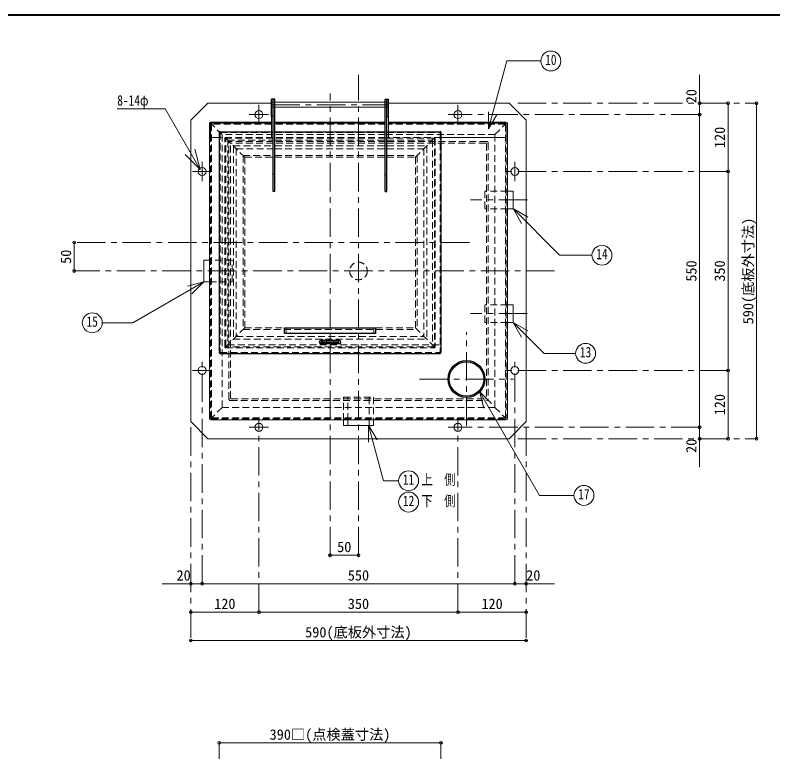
# Model space of a CAD drawing. Units: millimetres at full size, sheet at 1:10; some dimension numbers follow another scale. Extents: x -2123 to 1927, y -1358 to 1452.
# Drawn here: x -702 to 631, y 156 to 1452 of the extents above; entities that cross this region are included whole.
import ezdxf
from ezdxf.enums import TextEntityAlignment as Align

# ---------------------------------------------------------------- set-up
doc = ezdxf.new("R2010")
doc.units = ezdxf.units.MM
doc.header["$LTSCALE"] = 10
doc.header["$PDMODE"] = 32
doc.header["$PDSIZE"] = 5
doc.linetypes.add('CHAIN1', pattern=[8, 5, -1, 1, -1])
doc.linetypes.add('DASHED1', pattern=[1.8, 1.2, -0.6])
doc.layers.add('0-0', color=7, linetype='Continuous', lineweight=9)
doc.styles.add('ＭＳ ゴシック', font='')
doc.styles.get('ＭＳ ゴシック').set_extended_font_data('MS Gothic')

msp = doc.modelspace()

# ---------------------------------------------------------------- linework, layer by layer
at = {"layer": '0-0', "color": 1, "lineweight": 40}
msp.add_line((1927.2, 1451.91), (-2122.8, 1451.91), dxfattribs=at)
at = {"layer": '0-0', "color": 4, "linetype": 'CHAIN1'}
for p, q in [((-97.8, 501.91), (-97.8, 1346.91)), ((-147.8, 501.91), (-147.8, 1313.91)), ((-272.8, 1293.91), (-272.8, 1259.91)), ((-250.8, 1294.41), (-44.8, 1294.41)), ((77.2, 1293.91), (77.2, 1259.91)), ((182.2, 1296.91), (602.2, 1296.91)), ((-289.8, 1276.91), (-255.8, 1276.91)), ((502.2, 1276.91), (60.2, 1276.91)), ((-372.8, 1193.91), (-372.8, 1159.91)), ((177.2, 1193.91), (177.2, 1159.91)), ((-389.8, 1176.91), (-355.8, 1176.91)), ((552.2, 1176.91), (160.2, 1176.91)), ((199.2, 1126.91), (99.2, 1126.91)), ((97.2, 1051.91), (-597.8, 1051.91)), ((247.2, 1001.91), (-597.8, 1001.91)), ((199.2, 926.91), (99.2, 926.91)), ((92.2, 729.41), (92.2, 894.41)), ((-372.8, 451.91), (-372.8, 843.91)), ((177.2, 451.91), (177.2, 843.91)), ((-389.8, 826.91), (-355.8, 826.91)), ((552.2, 826.91), (160.2, 826.91)), ((9.7, 811.91), (174.7, 811.91)), ((-272.8, 401.91), (-272.8, 743.91)), ((77.2, 401.91), (77.2, 743.91)), ((-392.8, 726.91), (-392.8, 351.91)), ((-289.8, 726.91), (-255.8, 726.91)), ((502.2, 726.91), (60.2, 726.91)), ((197.2, 726.91), (197.2, 351.91)), ((182.2, 706.91), (602.2, 706.91)), ((-342.8, -40.09), (-342.8, 171.91)), ((47.2, -40.09), (47.2, 171.91))]:
    msp.add_line(p, q, dxfattribs=at)
at = {"layer": '0-0', "color": 4}
for p, q in [((502.2, 1346.91), (502.2, 1276.91)), ((-362.8, 1296.91), (-392.8, 1266.91)), ((-250.8, 1296.91), (-362.8, 1296.91)), ((167.2, 1296.91), (-44.8, 1296.91)), ((167.2, 1296.91), (197.2, 1266.91)), ((552.2, 1296.91), (552.2, 1176.91)), ((602.2, 1296.91), (602.2, 706.91)), ((-392.8, 1266.91), (-392.8, 736.91)), ((197.2, 1266.91), (197.2, 736.91)), ((502.2, 1276.91), (502.2, 726.91)), ((552.2, 1176.91), (552.2, 826.91)), ((-597.8, 1051.91), (-597.8, 1001.91)), ((552.2, 706.91), (552.2, 826.91)), ((-362.8, 706.91), (-392.8, 736.91)), ((-124.3, 739.91), (-124.3, 729.91)), ((-71.3, 739.91), (-71.3, 729.91)), ((167.2, 706.91), (197.2, 736.91)), ((-116.8, 729.91), (-124.3, 729.91)), ((-78.8, 729.91), (-71.3, 729.91)), ((502.2, 656.91), (502.2, 726.91)), ((167.2, 706.91), (-362.8, 706.91)), ((-97.8, 501.91), (-147.8, 501.91)), ((-442.8, 451.91), (-372.8, 451.91)), ((177.2, 451.91), (-372.8, 451.91)), ((247.2, 451.91), (177.2, 451.91)), ((-392.8, 401.91), (-272.8, 401.91)), ((77.2, 401.91), (-272.8, 401.91)), ((197.2, 401.91), (77.2, 401.91)), ((197.2, 351.91), (-392.8, 351.91)), ((-342.8, 171.91), (47.2, 171.91))]:
    msp.add_line(p, q, dxfattribs=at)
at = {"layer": '0-0', "color": 5, "lineweight": 25}
for p, q in [((-244.8, 1303.91), (-250.8, 1303.91)), ((-250.8, 1273.91), (-250.8, 1303.91)), ((-247.8, 1141.91), (-247.8, 1303.91)), ((-244.8, 1141.91), (-244.8, 1303.91)), ((-50.8, 1303.91), (-44.8, 1303.91)), ((-50.8, 1141.91), (-50.8, 1303.91)), ((-47.8, 1141.91), (-47.8, 1303.91)), ((-44.8, 1273.91), (-44.8, 1303.91)), ((-247.8, 1273.91), (-250.8, 1273.91)), ((-47.8, 1273.91), (-44.8, 1273.91)), ((-342.8, 1245.41), (-342.8, 858.41)), ((-341.3, 1246.91), (-247.8, 1246.91)), ((-244.8, 1246.91), (-50.8, 1246.91)), ((-47.8, 1246.91), (45.7, 1246.91)), ((47.2, 1245.41), (47.2, 858.41)), ((-244.8, 1171.91), (-247.8, 1171.91)), ((-50.8, 1171.91), (-47.8, 1171.91)), ((-244.8, 1141.91), (-247.8, 1141.91)), ((-50.8, 1141.91), (-47.8, 1141.91)), ((-227.8, 891.91), (-227.8, 901.91)), ((-131.8, 879.91), (-163.8, 879.91)), ((-131.8, 873.91), (-163.8, 873.91)), ((-132.8, 878.41), (-162.8, 878.41)), ((-162.8, 878.41), (-162.8, 875.41)), ((-341.3, 856.91), (45.7, 856.91))]:
    msp.add_line(p, q, dxfattribs=at)
at = {"layer": '0-0', "color": 4, "linetype": 'DASHED1'}
for p, q in [((-244.8, 1298.91), (-250.8, 1298.91)), ((-50.8, 1298.91), (-44.8, 1298.91)), ((-244.8, 1289.91), (-250.8, 1289.91)), ((-50.8, 1289.91), (-44.8, 1289.91)), ((-337.8, 1241.91), (-357.36, 1261.47)), ((-356.3, 744.16), (-356.3, 1259.66)), ((-250.8, 1260.41), (-355.55, 1260.41)), ((-50.8, 1260.41), (-244.8, 1260.41)), ((159.95, 1260.41), (-44.8, 1260.41)), ((142.2, 1241.91), (161.76, 1261.47)), ((160.7, 1259.66), (160.7, 744.16)), ((-337.8, 1241.91), (-337.8, 761.91)), ((-247.8, 1241.91), (-337.8, 1241.91)), ((-250.8, 1246.91), (-250.8, 1236.91)), ((-50.8, 1241.91), (-244.8, 1241.91)), ((142.2, 1241.91), (-47.8, 1241.91)), ((-44.8, 1246.91), (-44.8, 1236.91)), ((142.2, 1241.91), (142.2, 761.91)), ((-357.8, 742.91), (-357.8, 1236.91)), ((-248.3, 1236.91), (-342.8, 1236.91)), ((-332.8, 868.41), (-332.8, 1235.41)), ((-297.8, 1201.91), (-332.36, 1236.47)), ((-331.3, 869.16), (-331.3, 1234.66)), ((-248.3, 1235.41), (-330.55, 1235.41)), ((-327.8, 1231.91), (-247.8, 1231.91)), ((-327.8, 1231.91), (-327.8, 871.91)), ((-325.8, 776.91), (-325.8, 1226.91)), ((-247.8, 1229.91), (-322.8, 1229.91)), ((-247.8, 1226.91), (-321.3, 1226.91)), ((-50.8, 1236.91), (-244.8, 1236.91)), ((-50.8, 1235.41), (-244.8, 1235.41)), ((-244.8, 1231.91), (-50.8, 1231.91)), ((-50.8, 1229.91), (-244.8, 1229.91)), ((-50.8, 1226.91), (-244.8, 1226.91)), ((47.2, 1236.91), (-47.8, 1236.91)), ((34.95, 1235.41), (-47.8, 1235.41)), ((-47.8, 1231.91), (32.2, 1231.91)), ((127.2, 1229.91), (-47.8, 1229.91)), ((125.7, 1226.91), (-47.8, 1226.91)), ((2.2, 1201.91), (36.76, 1236.47)), ((32.2, 1231.91), (32.2, 871.91)), ((35.7, 1234.66), (35.7, 869.16)), ((37.2, 1235.41), (37.2, 868.41)), ((130.2, 1226.91), (130.2, 776.91)), ((162.2, 1236.91), (162.2, 742.91)), ((-322.8, 778.41), (-322.8, 1225.41)), ((-317.8, 1221.91), (-247.8, 1221.91)), ((-317.8, 1221.91), (-317.8, 881.91)), ((-312.8, 1216.91), (-247.8, 1216.91)), ((-312.8, 1216.91), (-312.8, 886.91)), ((-244.8, 1221.91), (-50.8, 1221.91)), ((-244.8, 1216.91), (-50.8, 1216.91)), ((-47.8, 1221.91), (22.2, 1221.91)), ((-47.8, 1216.91), (17.2, 1216.91)), ((17.2, 1216.91), (17.2, 886.91)), ((22.2, 1221.91), (22.2, 881.91)), ((127.2, 1225.41), (127.2, 778.41)), ((-300.8, 1204.91), (-247.8, 1204.91)), ((-297.8, 1201.91), (-247.8, 1201.91)), ((-244.8, 1204.91), (-50.8, 1204.91)), ((-244.8, 1201.91), (-50.8, 1201.91)), ((-47.8, 1204.91), (5.2, 1204.91)), ((-47.8, 1201.91), (2.2, 1201.91)), ((2.2, 1201.91), (2.2, 901.91)), ((5.2, 1204.91), (5.2, 898.91)), ((124.2, 1142.41), (124.2, 1111.41)), ((164.2, 1142.41), (124.2, 1142.41)), ((164.2, 1111.41), (124.2, 1111.41)), ((-359.8, 982.91), (-319.8, 982.91)), ((124.2, 911.41), (124.2, 942.41)), ((164.2, 942.41), (124.2, 942.41)), ((164.2, 911.41), (124.2, 911.41)), ((-297.8, 901.91), (-227.8, 901.91)), ((-67.8, 901.91), (2.2, 901.91)), ((2.2, 901.91), (36.76, 867.35)), ((-317.8, 881.91), (22.2, 881.91)), ((-312.8, 886.91), (17.2, 886.91)), ((-331.3, 866.91), (35.7, 866.91)), ((34.95, 868.41), (-330.55, 868.41)), ((-327.8, 871.91), (44.2, 871.91)), ((-166.29, 876.91), (-162.35, 876.91)), ((-322.8, 773.91), (127.2, 773.91)), ((-321.3, 776.91), (125.7, 776.91)), ((-116.8, 739.91), (-116.8, 779.91)), ((-78.8, 779.91), (-78.8, 739.91)), ((-337.8, 761.91), (-357.36, 742.35)), ((-337.8, 761.91), (142.2, 761.91)), ((142.2, 761.91), (161.76, 742.35)), ((-356.8, 741.91), (161.2, 741.91)), ((-355.55, 743.41), (159.95, 743.41))]:
    msp.add_line(p, q, dxfattribs=at)
at = {"layer": '0-0', "lineweight": 18}
for p, q in [((-50.8, 1298.91), (-244.8, 1298.91)), ((-522.11, 1287.34), (-438.04, 1287.34)), ((-376.15, 1180.14), (-438.04, 1287.34)), ((-50.8, 1289.91), (-244.8, 1289.91)), ((130.9, 1251.87), (130.9, 1281.87)), ((-250.8, 1273.91), (-250.8, 1246.91)), ((-44.8, 1273.91), (-44.8, 1246.91)), ((130.9, 1251.87), (145.9, 1277.85)), ((-359.8, 741.91), (-359.8, 1261.91)), ((-250.8, 1263.91), (-357.8, 1263.91)), ((-250.8, 1261.91), (-357.8, 1261.91)), ((-50.8, 1263.91), (-244.8, 1263.91)), ((-50.8, 1261.91), (-244.8, 1261.91)), ((162.2, 1263.91), (-44.8, 1263.91)), ((162.2, 1261.91), (-44.8, 1261.91)), ((164.2, 1261.91), (164.2, 741.91)), ((-376.15, 1180.14), (-385.86, 1216.36)), ((-376.15, 1180.14), (-402.67, 1206.65)), ((174.2, 1142.41), (164.2, 1142.41)), ((174.2, 1142.41), (174.2, 1111.41)), ((164.2, 1111.41), (174.2, 1111.41)), ((174.02, 1111.61), (200, 1096.61)), ((174.02, 1111.61), (189.02, 1085.63)), ((-369.8, 982.91), (-369.8, 1020.91)), ((-369.8, 1020.91), (-359.8, 1020.91)), ((-369.77, 982.94), (-494.72, 910.8)), ((-369.77, 982.94), (-398.75, 975.18)), ((-369.77, 982.94), (-390.99, 961.73)), ((-359.8, 982.91), (-369.8, 982.91)), ((164.2, 942.41), (174.2, 942.41)), ((174.2, 911.41), (174.2, 942.41)), ((-548.54, 910.8), (-494.72, 910.8)), ((174.2, 911.41), (164.2, 911.41)), ((174.03, 911.59), (200.01, 896.59)), ((174.03, 911.59), (189.03, 885.61)), ((114.89, 789.75), (136.1, 768.54)), ((114.89, 789.75), (122.65, 760.77)), ((114.89, 789.75), (220.3, 607.17)), ((-357.8, 739.91), (162.2, 739.91)), ((-116.8, 739.91), (-116.8, 729.91)), ((-78.8, 739.91), (-78.8, 729.91)), ((-78.8, 729.91), (-116.8, 729.91)), ((-80.02, 730.76), (-80.02, 700.76)), ((-80.02, 730.76), (-65.02, 704.78)), ((220.3, 607.17), (281.25, 607.17))]:
    msp.add_line(p, q, dxfattribs=at)
at = {"layer": '0-0', "linetype": 'DASHED1', "lineweight": 18}
for p, q in [((-341.3, 1244.66), (-341.3, 859.16)), ((-340.55, 1245.41), (-247.8, 1245.41)), ((-244.8, 1245.41), (-50.8, 1245.41)), ((-47.8, 1245.41), (44.95, 1245.41)), ((45.7, 1244.66), (45.7, 859.16)), ((-224.8, 901.91), (-224.8, 891.91)), ((-70.8, 901.91), (-70.8, 891.91)), ((-153.8, 878.41), (-153.8, 875.41)), ((-141.8, 878.41), (-141.8, 875.41)), ((-340.55, 858.41), (44.95, 858.41))]:
    msp.add_line(p, q, dxfattribs=at)
at = {"layer": '0-0', "lineweight": 18}
for points in [[(130.9, 1251.87), (162.89, 1371.27), (223.06, 1371.27)], [(-342.8, 1236.91), (-357.8, 1236.91), (-357.8, 1261.91)], [(47.2, 1236.91), (162.2, 1236.91), (162.2, 1261.91)], [(174.02, 1111.61), (256.04, 1029.59), (312.91, 1029.59)], [(174.03, 911.59), (228.56, 857.06), (284.18, 857.06)], [(-80.02, 730.76), (-53.81, 632.95), (-27.13, 632.95)]]:
    msp.add_lwpolyline(points, dxfattribs=at)
at = {"layer": '0-0', "color": 4, "linetype": 'DASHED1'}
for points in [[(-297.8, 1201.91), (-297.8, 901.91), (-332.36, 867.35)], [(-300.8, 1204.91), (-300.8, 898.91), (5.2, 898.91)], [(-319.8, 982.91), (-319.8, 1020.91), (-359.8, 1020.91)], [(-124.3, 739.91), (-124.3, 779.91), (-71.3, 779.91), (-71.3, 739.91)]]:
    msp.add_lwpolyline(points, dxfattribs=at)
at = {"layer": '0-0', "color": 5, "lineweight": 25}
for points in [[(-227.8, 901.91), (-67.8, 901.91), (-67.8, 891.91), (-227.8, 891.91)], [(-132.8, 878.41), (-132.8, 875.41), (-162.8, 875.41)]]:
    msp.add_lwpolyline(points, dxfattribs=at)
at = {"layer": '0-0', "lineweight": 18}
for centre in [(240.56, 1371.27), (330.41, 1029.59), (-566.04, 910.8), (301.68, 857.06), (-9.63, 632.95), (298.75, 607.17), (-9.63, 595.45)]:
    msp.add_circle(centre, 17.5, dxfattribs=at)
at = {"layer": '0-0', "color": 4}
for centre in [(-272.8, 1276.91), (77.2, 1276.91), (-372.8, 1176.91), (177.2, 1176.91), (-372.8, 826.91), (177.2, 826.91), (-272.8, 726.91), (77.2, 726.91)]:
    msp.add_circle(centre, 7, dxfattribs=at)
at = {"layer": '0-0', "color": 4, "linetype": 'DASHED1'}
msp.add_circle((-97.8, 1001.91), 15.5, dxfattribs=at)
at = {"layer": '0-0', "color": 5, "lineweight": 25}
for radius in [32.5, 30.25]:
    msp.add_circle((92.2, 811.91), radius, dxfattribs=at)
at = {"layer": '0-0', "lineweight": 18}
for centre, start, end in [((-357.8, 1261.91), 90, 180), ((162.2, 1261.91), 0, 90), ((-357.8, 741.91), 180, 270), ((162.2, 741.91), 270, 0)]:
    msp.add_arc(centre, 2, start, end, dxfattribs=at)
at = {"layer": '0-0', "color": 4, "linetype": 'DASHED1'}
for centre, radius, start, end in [((-356.3, 1260.41), 1.5, 90, 180), ((-356.8, 1260.91), 1, 90, 180), ((-355.55, 1259.66), 0.75, 90, 180), ((159.95, 1259.66), 0.75, 0, 90), ((160.7, 1260.41), 1.5, 0, 90), ((161.2, 1260.91), 1, 0, 90), ((-331.3, 1235.41), 1.5, 90, 180), ((-330.55, 1234.66), 0.75, 90, 180), ((-322.8, 1226.91), 3, 90, 180), ((-321.3, 1225.41), 1.5, 90, 180), ((34.95, 1234.66), 0.75, 0, 90), ((35.7, 1235.41), 1.5, 0, 90), ((125.7, 1225.41), 1.5, 0, 90), ((127.2, 1226.91), 3, 0, 90), ((-170.19, 881.89), 9.28, 327.617, 0.179), ((-331.3, 868.41), 1.5, 180, 270), ((-330.55, 869.16), 0.75, 180, 270), ((-170.19, 871.94), 9.28, 359.821, 32.383), ((34.95, 869.16), 0.75, 270, 0), ((35.7, 868.41), 1.5, 270, 0), ((-322.8, 776.91), 3, 180, 270), ((-321.3, 778.41), 1.5, 180, 270), ((125.7, 778.41), 1.5, 270, 0), ((127.2, 776.91), 3, 270, 0), ((-356.3, 743.41), 1.5, 180, 270), ((-356.8, 742.91), 1, 180, 270), ((-355.55, 744.16), 0.75, 180, 270), ((159.95, 744.16), 0.75, 270, 0), ((160.7, 743.41), 1.5, 270, 0), ((161.2, 742.91), 1, 270, 0)]:
    msp.add_arc(centre, radius, start, end, dxfattribs=at)
at = {"layer": '0-0', "color": 5, "lineweight": 25}
for centre, radius, start, end in [((-341.3, 1245.41), 1.5, 90, 180), ((45.7, 1245.41), 1.5, 0, 90), ((-163.8, 876.91), 3, 90, 270), ((-131.8, 876.91), 3, 270, 90), ((-341.3, 858.41), 1.5, 180, 270), ((45.7, 858.41), 1.5, 270, 0)]:
    msp.add_arc(centre, radius, start, end, dxfattribs=at)
at = {"layer": '0-0', "linetype": 'DASHED1', "lineweight": 18}
for centre, start, end in [((-340.55, 1244.66), 90, 180), ((44.95, 1244.66), 0, 90), ((-340.55, 859.16), 180, 270), ((44.95, 859.16), 270, 0)]:
    msp.add_arc(centre, 0.75, start, end, dxfattribs=at)
at = {"layer": '0-0', "color": 1}
for p in [(502.2, 1296.91), (552.2, 1296.91), (602.2, 1296.91), (502.2, 1276.91), (552.2, 1176.91), (-597.8, 1051.91), (-597.8, 1001.91), (552.2, 826.91), (502.2, 726.91), (502.2, 706.91), (552.2, 706.91), (602.2, 706.91), (-147.8, 501.91), (-97.8, 501.91), (-392.8, 451.91), (-372.8, 451.91), (177.2, 451.91), (197.2, 451.91), (-392.8, 401.91), (-272.8, 401.91), (77.2, 401.91), (197.2, 401.91), (-392.8, 351.91), (197.2, 351.91), (-342.8, 171.91), (47.2, 171.91)]:
    msp.add_point(p, dxfattribs=at)

# ---------------------------------------------------------------- texts
at = {"layer": '0-0', "style": 'ＭＳ ゴシック', "width": 0.8}
for s, p in [('10', (230.56, 1358.77)), ('8-14φ', (-522.11, 1287.34)), ('14', (320.41, 1017.09)), ('15', (-576.04, 898.3)), ('13', (291.68, 844.56)), ('11', (-19.63, 620.45)), ('上\u3000側', (12.87, 620.45)), ('17', (288.75, 594.67)), ('12', (-19.63, 582.95)), ('下\u3000側', (12.87, 582.95))]:
    msp.add_text(s, height=18.33, dxfattribs=at).set_placement(p, align=Align.BOTTOM_LEFT)
at = {"layer": '0-0', "style": 'ＭＳ ゴシック'}
for s, p in [('20', (502.2, 1296.91)), ('120', (552.2, 1218.16)), ('590(底板外寸法)', (602.2, 908.16)), ('50', (-597.8, 1014.41)), ('550', (502.2, 983.16)), ('350', (552.2, 983.16)), ('120', (552.2, 748.16)), ('20', (502.2, 681.91))]:
    msp.add_text(s, height=18.33, rotation=90, dxfattribs=at).set_placement(p, align=Align.BOTTOM_LEFT)
for s, p in [('50', (-135.3, 501.91)), ('20', (-417.8, 451.91)), ('550', (-116.55, 451.91)), ('20', (197.2, 451.91)), ('120', (-351.55, 401.91)), ('350', (-116.55, 401.91)), ('120', (118.45, 401.91)), ('590(底板外寸法)', (-191.55, 351.91)), ('390□(点検蓋寸法)', (-254.05, 171.91))]:
    msp.add_text(s, height=18.33, dxfattribs=at).set_placement(p, align=Align.BOTTOM_LEFT)

doc.saveas('drawing.dxf')
